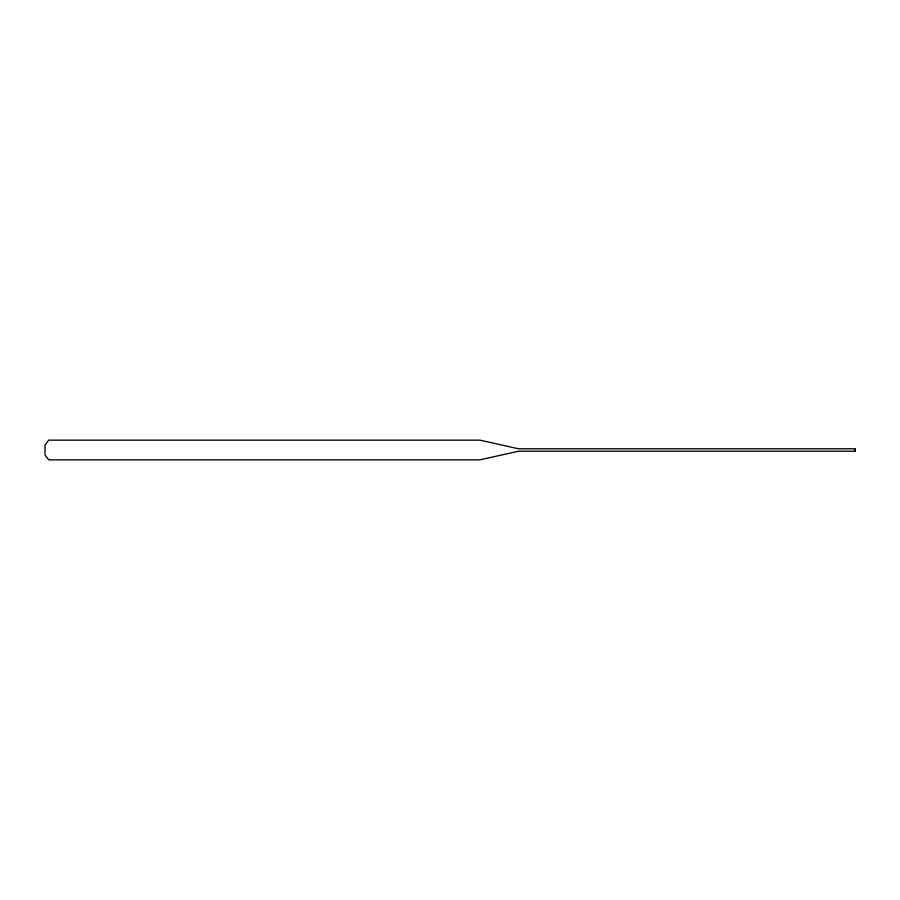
<?xml version="1.0" encoding="UTF-8"?>
<svg xmlns="http://www.w3.org/2000/svg" width="900" height="900" viewBox="0 0 900 900"><rect width="100%" height="100%" fill="white"/><g stroke="black" fill="none" stroke-linecap="round" stroke-linejoin="round"><path stroke-width="1.35" d="M854.977 448.774L854.933 451.226L855 448.774L518.479 448.774L479.936 440.156L48.69 440.156L45 445.072L45 454.928L48.69 459.844L479.936 459.844L518.479 451.226L854.977 451.226L854.977 448.774"/></g></svg>
